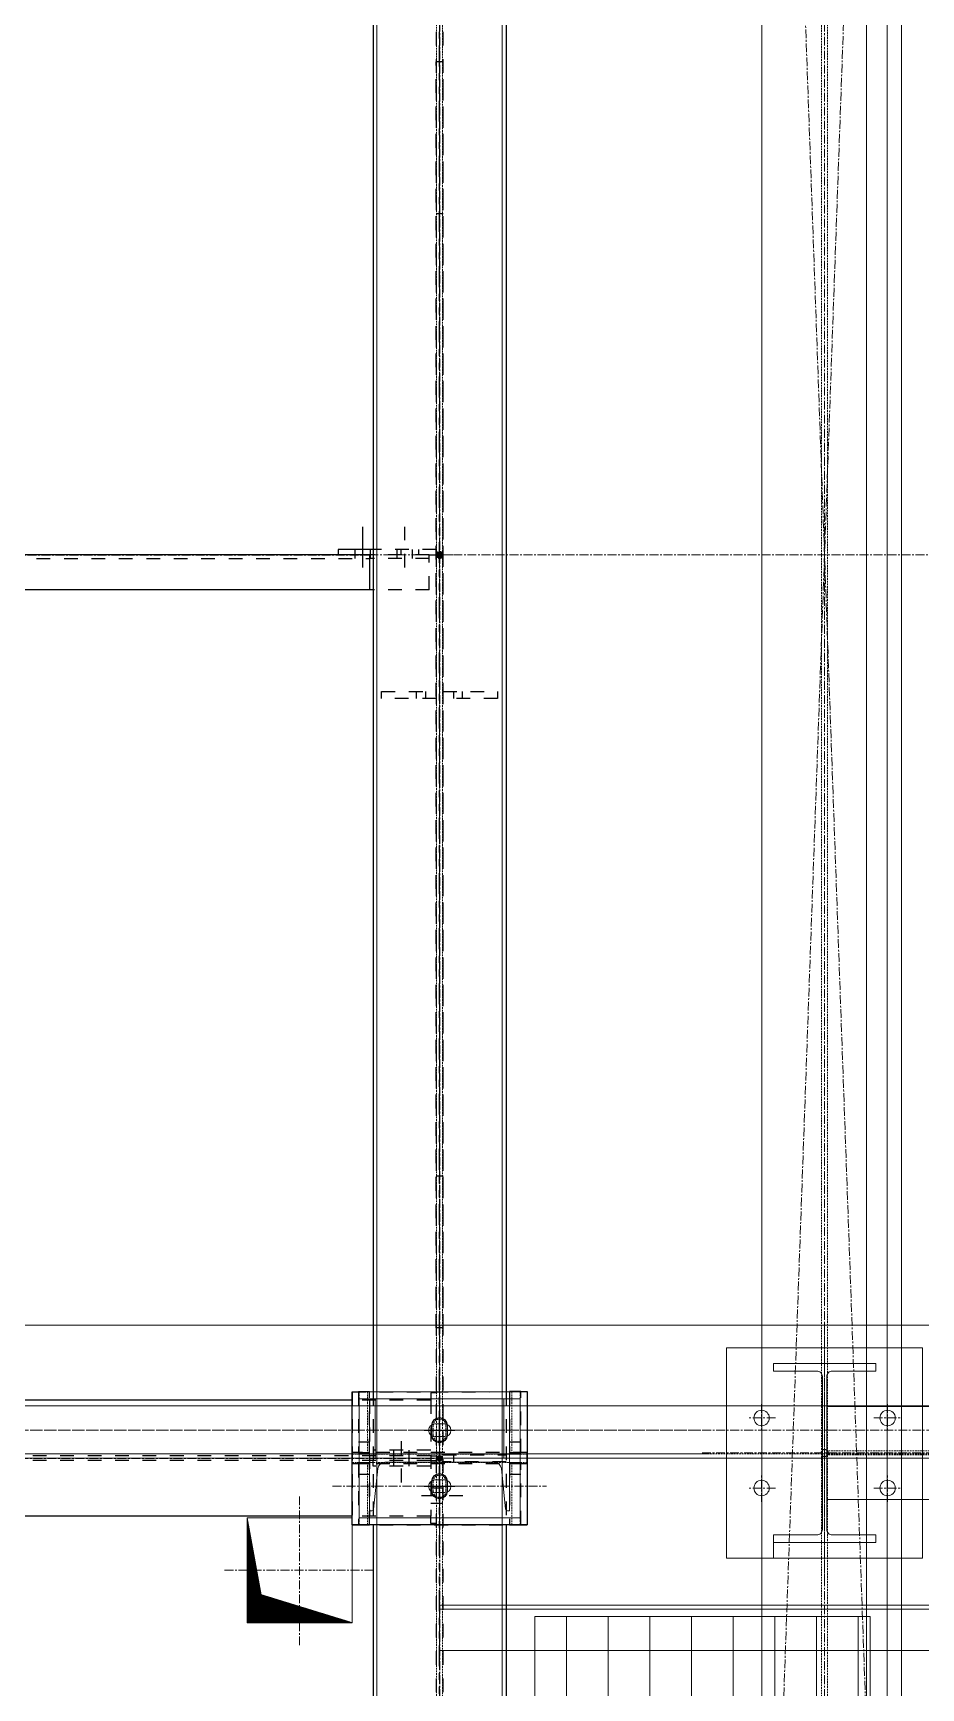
# Model space of a CAD drawing. Header units: inches. Extents: x 209270 to 234360, y -180214 to -150194.
# Drawn here: x 227931 to 229199, y -163182 to -160818 of the extents above; entities that cross this region are included whole.
import ezdxf

# ---------------------------------------------------------------- set-up
doc = ezdxf.new("R2010")
doc.units = ezdxf.units.IN
doc.header["$LTSCALE"] = 10
doc.header["$MEASUREMENT"] = 0
for name, pattern in [('CENTER', [2, 1.25, -0.25, 0.25, -0.25]), ('CENTER2', [1.125, 0.75, -0.125, 0.125, -0.125]), ('DXK_LINE_DOT2', [3.9198, 1.9599, -1.9599]), ('DXK_LINE_DOT5', [7.8785, 2.979, -0.9799, 0.9799, -0.9799, 0.9799, -0.9799]), ('HIDDEN', [0.375, 0.25, -0.125])]:
    doc.linetypes.add(name, pattern=pattern)
for name, color, linetype in [('_STR_0', 7, 'Continuous'), ('_STR_1', 7, 'Continuous'), ('_STR_2', 7, 'Continuous'), ('_STR_4', 7, 'Continuous')]:
    doc.layers.add(name, color=color, linetype=linetype)
for name, color, linetype, lineweight in [('All Bought', 110, 'Continuous', 9), ('Belt', 4, 'Continuous', 9), ('CEN', 1, 'CENTER', 9), ('CENETR LINE', 1, 'CENTER2', 9), ('CIVIL', 6, 'Continuous', 9), ('DIM', 42, 'Continuous', 13), ('DIM.', 42, 'Continuous', 13), ('HIDDEN', 3, 'HIDDEN', 9), ('MAIN OBJECT', 2, 'Continuous', 18), ('OBJECT', 2, 'Continuous', 18), ('Sheeting', 4, 'Continuous', 0), ('STR25', 30, 'Continuous', 5)]:
    doc.layers.add(name, color=color, linetype=linetype, lineweight=lineweight)

# ---------------------------------------------------------------- blocks, each defined once
blk = doc.blocks.new('A$Caba30c88')
at = {"layer": 'CEN'}
for p, q in [((0, 186.6), (0, -186.6)), ((-70.2, 50), (-109.8, 50)), ((-90, 69.8), (-90, 30.2)), ((70.2, 50), (109.8, 50)), ((90, 69.8), (90, 30.2)), ((175, 0), (-175, 0)), ((-90, -69.8), (-90, -30.2)), ((90, -69.8), (90, -30.2)), ((-70.2, -50), (-109.8, -50)), ((70.2, -50), (109.8, -50))]:
    blk.add_line(p, q, dxfattribs=at)
blk.add_circle((0, 0), 5, dxfattribs=at)
at = {"layer": 'OBJECT'}
blk.add_lwpolyline([(140, 150), (140, -150), (-140, -150), (-140, 150)], close=True, dxfattribs=at)
blk.add_lwpolyline([(3.2, 109.1), (3.2, -109.1, 0.414214), (11.2, -117.1), (73.2, -117.1), (73.2, -117.1), (73.2, -128), (-73.2, -128), (-73.2, -117.1), (-11.1, -117.1, 0.414214), (-3.1, -109.1), (-3.1, 109.1, 0.414214), (-11.1, 117.1), (-73.2, 117.1), (-73.2, 128), (73.2, 128), (73.2, 117.1), (11.2, 117.1, 0.414214)], format="xyb", close=True, dxfattribs=at)
for centre in [(-90, 50), (90, 50), (-90, -50), (90, -50)]:
    blk.add_circle(centre, 11, dxfattribs=at)
blk = doc.blocks.new('A$C9du6586tt')
at = {"layer": 'CEN'}
for p, q in [((89.4, 2500), (-89.4, -2500)), ((89.4, -2500), (-89.4, 2500))]:
    blk.add_line(p, q, dxfattribs=at)
blk.add_lwpolyline([(89.4, 2500), (89.4, -2500), (-89.4, -2500), (-89.4, 2500)], close=True, dxfattribs=at)
blk = doc.blocks.new('A$Cb40ec30b')
at = {"layer": 'CEN'}
for p, q in [((0, 15.8), (0, 64.2)), ((-26.3, 40), (26.3, 40)), ((0, -59), (0, -21)), ((-25.5, -40), (26.5, -40))]:
    blk.add_line(p, q, dxfattribs=at)
at = {"layer": 'HIDDEN'}
for points in [[(-103, 6), (-115, 6), (-115, 95), (-103, 95)], [(103, 6), (115, 6), (115, 95), (103, 95)], [(125, 6), (125, -6), (-125, -6), (-125, 6)], [(-103, -6), (-115, -6), (-115, -95), (-103, -95)], [(103, -6), (115, -6), (115, -95), (103, -95)]]:
    blk.add_lwpolyline(points, close=True, dxfattribs=at)
at = {"layer": 'HIDDEN', "elevation": 149686677196.4}
for points in [[(9, 47), (9, 33, -1), (-9, 33), (-9, 47, -1)], [(9, -33), (9, -47, -1), (-9, -47), (-9, -33, -1)]]:
    blk.add_lwpolyline(points, format="xyb", close=True, dxfattribs=at)
at = {"layer": 'STR25', "ltscale": 0.2}
blk.add_lwpolyline([(-125, 95), (125, 95), (125, -95), (-125, -95)], close=True, dxfattribs=at)
blk = doc.blocks.new('A$Cfd238a5e')
at = {"layer": 'CEN'}
for p, q in [((0, 118.3), (0, -118.3)), ((-152.8, 0), (152.8, 0)), ((-152.8, -40), (152.8, -40))]:
    blk.add_line(p, q, dxfattribs=at)
at = {"layer": 'MAIN OBJECT', "ltscale": 0.2, "elevation": 149686677196.4}
for points in [[(7.3, 31), (-6.7, 31, -1), (-6.7, 49), (7.3, 49, -1)], [(7.3, -31), (-6.7, -31, 1), (-6.7, -49), (7.3, -49, 1)]]:
    blk.add_lwpolyline(points, format="xyb", close=True, dxfattribs=at)
at = {"layer": 'OBJECT'}
for points in [[(-115, -85), (115, -85), (115, 85), (-115, 85)], [(-100, 85), (-92, 85), (-92, 0), (-100, 0)], [(100, 85), (92, 85), (92, 0), (100, 0)]]:
    blk.add_lwpolyline(points, close=True, dxfattribs=at)
blk.add_lwpolyline([(-94.4, -72.9, -0.383864), (-96.8, -75), (-100, -75), (-100, 0), (100, 0), (100, -75), (96.8, -75, -0.383864), (94.4, -72.9), (88.3, -14.7, 0.383864), (78.4, -5.7), (-78.4, -5.7, 0.383864), (-88.3, -14.7)], format="xyb", close=True, dxfattribs=at)
at = {"layer": 'DIM'}
blk.add_blockref('A$Cb40ec30b', (0, 0), dxfattribs=at)
blk = doc.blocks.new('A$C2698bf6b')
at = {"layer": 'CENETR LINE'}
for p, q in [((0, -1290), (0, 1290)), ((-22.1, 0), (22.1, 0))]:
    blk.add_line(p, q, dxfattribs=at)
blk.add_circle((0, 0), 5, dxfattribs=at)
at = {"layer": 'DIM'}
blk.add_blockref('A$Cfd238a5e', (0, -1290), dxfattribs=at)
blk = doc.blocks.new('A$Cdc69ee36')
h = blk.add_hatch()
h.set_pattern_fill('GRATE', color=256, scale=75, angle=90)
h.set_pattern_definition([(89.999995, (-345791.23, -616422.02), (-59.53125, 5.6e-06), []), (179.999995, (-345791.23, -616422.02), (-2e-05, -238.125), [])])
h.paths.add_polyline_path([(-479.1, -1), (0, -1), (0, 779), (-479.1, 779)])
blk.add_lwpolyline([(-479.1, -1), (0, -1), (0, 779), (-479.1, 779)], close=True)
blk = doc.blocks.new('A$CDFHGU765777')
at = {"layer": 'CIVIL'}
h = blk.add_hatch(dxfattribs=at)
h.set_pattern_fill('ANSI31', color=256, angle=-180)
h.set_pattern_definition([(225, (2176290.63079, -168399.84653), (0.088388347648, -0.088388347648), [])])
h.paths.add_polyline_path([(-75, -75), (-55, 35), (75, 75), (-75, 75)])
at = {"layer": 'CEN', "elevation": 0}
for points in [[(0, 107.1), (0, -107.1)], [(-107.1, 0), (107.1, 0)]]:
    blk.add_lwpolyline(points, dxfattribs=at)
at = {"layer": 'CIVIL'}
blk.add_lwpolyline([(-75, -75), (75, -75), (75, 75), (-75, 75)], close=True, dxfattribs=at)
blk.add_lwpolyline([(-75, -75), (-55, 35), (75, 75)], dxfattribs=at)
blk = doc.blocks.new('GridLine-116860372-116904 - 114867')
at = {"layer": '_STR_2', "color": 7, "linetype": 'DXK_LINE_DOT5'}
blk.add_line((228511.9, -165356.7), (228511.9, -153191), dxfattribs=at)
blk = doc.blocks.new('Part-116860372-115040 - 114867')
at = {"layer": '_STR_4', "linetype": 'Continuous'}
for points in [[(227511.9, -161567.7, -1), (227511.9, -161559.7, -1)], [(228511.9, -161567.7, -1), (228511.9, -161559.7, -1)]]:
    blk.add_hatch(color=4, dxfattribs=at).paths.add_polyline_path(points)
at = {"layer": '_STR_1', "color": 6, "linetype": 'DXK_LINE_DOT2'}
for p, q in [((227522.7, -161613.7), (227522.7, -161563.7)), ((227583.5, -161563.7), (227522.7, -161563.7)), ((227578.5, -161568.7), (227522.7, -161568.7)), ((227583.5, -161568.7), (228411.9, -161568.7)), ((228497.2, -161563.7), (228411.9, -161563.7)), ((228497.2, -161568.7), (228416.9, -161568.7)), ((228497.2, -161613.7), (228497.2, -161563.7)), ((227578.5, -161613.7), (227522.7, -161613.7)), ((228497.2, -161613.7), (228416.9, -161613.7))]:
    blk.add_line(p, q, dxfattribs=at)
at = {"layer": '_STR_2', "color": 2, "linetype": 'Continuous'}
for p, q in [((227578.5, -161568.7), (227583.5, -161568.7)), ((228411.9, -161563.7), (227583.5, -161563.7)), ((227583.5, -161563.7), (227583.5, -161613.7)), ((228411.9, -161563.7), (228411.9, -161613.7)), ((228416.9, -161568.7), (228411.9, -161568.7)), ((228416.9, -161613.7), (227578.5, -161613.7))]:
    blk.add_line(p, q, dxfattribs=at)
at = {"layer": '_STR_4', "color": 4, "linetype": 'CENTER'}
for p, q in [((227511.9, -161563.7), (227522.7, -161563.7)), ((227583.5, -161563.7), (228411.9, -161563.7)), ((228497.2, -161563.7), (228511.9, -161563.7))]:
    blk.add_line(p, q, dxfattribs=at)
at = {"layer": '_STR_4', "color": 4, "linetype": 'Continuous'}
for centre in [(227511.9, -161563.7), (228511.9, -161563.7)]:
    blk.add_circle(centre, 4, dxfattribs=at)
blk = doc.blocks.new('Part-116860372-114997 - 114867')
at = {"layer": '_STR_4', "linetype": 'Continuous'}
for points in [[(225511.9, -162857.7, -1), (225511.9, -162849.7, -1)], [(228511.9, -162857.7, -1), (228511.9, -162849.7, -1)]]:
    blk.add_hatch(color=4, dxfattribs=at).paths.add_polyline_path(points)
at = {"layer": '_STR_1', "color": 6, "linetype": 'DXK_LINE_DOT2'}
for p, q in [((225524.9, -162770.8), (225524.9, -162936.5)), ((225636.9, -162770.8), (225524.9, -162770.8)), ((226039.8, -162770.8), (225789.8, -162770.8)), ((227539.8, -162770.8), (227289.8, -162770.8)), ((228499.2, -162770.8), (228386.8, -162770.8)), ((228411.9, -162770.8), (228411.9, -162936.5)), ((228499.2, -162770.8), (228499.2, -162936.5)), ((225636.9, -162850.3), (225524.9, -162850.3)), ((228499.2, -162850.3), (225641.9, -162850.3)), ((225636.9, -162857), (225524.9, -162857)), ((228499.2, -162857), (225641.9, -162857)), ((225524.9, -162936.5), (225636.9, -162936.5)), ((226039.8, -162936.5), (225789.8, -162936.5)), ((227539.8, -162936.5), (227289.8, -162936.5)), ((228499.2, -162936.5), (228386.8, -162936.5))]:
    blk.add_line(p, q, dxfattribs=at)
at = {"layer": '_STR_2', "color": 2, "linetype": 'Continuous'}
for p, q in [((225789.8, -162770.8), (225636.9, -162770.8)), ((225641.9, -162770.8), (225641.9, -162936.5)), ((227289.8, -162770.8), (226039.8, -162770.8)), ((228386.8, -162770.8), (227539.8, -162770.8)), ((225641.9, -162850.3), (225636.9, -162850.3)), ((225641.9, -162857), (225636.9, -162857)), ((225641.9, -162936.5), (225636.9, -162936.5)), ((225789.8, -162936.5), (225641.9, -162936.5)), ((227289.8, -162936.5), (226039.8, -162936.5)), ((228386.8, -162936.5), (227539.8, -162936.5))]:
    blk.add_line(p, q, dxfattribs=at)
at = {"layer": '_STR_4', "color": 4, "linetype": 'CENTER'}
blk.add_line((225511.9, -162853.7), (228511.9, -162853.7), dxfattribs=at)
at = {"layer": '_STR_4', "color": 4, "linetype": 'Continuous'}
for centre in [(225511.9, -162853.7), (228511.9, -162853.7)]:
    blk.add_circle(centre, 4, dxfattribs=at)
blk = doc.blocks.new('Part-116860372-115005 - 114867')
at = {"layer": '_STR_1', "color": 6, "linetype": 'DXK_LINE_DOT2'}
for p, q in [((228507.2, -158543), (228507.2, -164957.7)), ((228516.6, -158543), (228516.6, -164957.7)), ((228416.9, -162758.7), (228416.9, -162948.7)), ((228606.9, -162758.6), (228606.9, -162948.6))]:
    blk.add_line(p, q, dxfattribs=at)
at = {"layer": '_STR_2', "color": 2, "linetype": 'Continuous'}
for p, q in [((228416.9, -160368.7), (228416.9, -162758.7)), ((228606.9, -160368.6), (228606.9, -162758.6)), ((228416.9, -162948.7), (228416.9, -164453.7)), ((228606.9, -162948.6), (228606.9, -164957.7))]:
    blk.add_line(p, q, dxfattribs=at)
at = {"layer": '_STR_4', "color": 4, "linetype": 'CENTER'}
blk.add_line((228511.9, -158263.7), (228511.9, -165263.7), dxfattribs=at)
blk = doc.blocks.new('Part-116860372-115418 - 114867')
at = {"layer": '_STR_1', "color": 6, "linetype": 'DXK_LINE_DOT2'}
for p, q in [((228417.2, -162865), (228417.2, -162857)), ((228499.2, -162865), (228417.2, -162865)), ((228499.2, -162857), (228507.2, -162857)), ((228499.2, -162947), (228499.2, -162936.5)), ((228507.2, -162947), (228499.2, -162947))]:
    blk.add_line(p, q, dxfattribs=at)
blk = doc.blocks.new('Part-116860372-115820 - 114867')
at = {"layer": '_STR_1', "color": 6, "linetype": 'DXK_LINE_DOT2'}
for p, q in [((228507.2, -161555.7), (228416.9, -161555.7)), ((228457.2, -161563.7), (228457.2, -161555.7)), ((228482.2, -161563.7), (228482.2, -161555.7)), ((228507.2, -161555.7), (228507.2, -161563.7))]:
    blk.add_line(p, q, dxfattribs=at)
at = {"layer": '_STR_2', "color": 2, "linetype": 'Continuous'}
for p, q in [((228416.9, -161555.7), (228367.2, -161555.7)), ((228367.2, -161555.7), (228367.2, -161563.7)), ((228416.9, -161563.7), (228411.9, -161563.7))]:
    blk.add_line(p, q, dxfattribs=at)
blk = doc.blocks.new('Bolt-116860372-115420 - 114867')
at = {"layer": '_STR_1', "color": 1, "linetype": 'DXK_LINE_DOT2'}
for p, q in [((228446.2, -162842.3), (228446.2, -162850.3)), ((228446.2, -162850.3), (228446.2, -162857)), ((228457.2, -162829.3), (228457.2, -162897.3)), ((228468.2, -162842.3), (228468.2, -162850.3)), ((228468.2, -162850.3), (228468.2, -162857)), ((228446.2, -162857), (228446.2, -162865)), ((228468.2, -162857), (228468.2, -162865))]:
    blk.add_line(p, q, dxfattribs=at)
blk = doc.blocks.new('Part-116860372-116657 - 114867')
at = {"layer": '_STR_1', "color": 6, "linetype": 'DXK_LINE_DOT2'}
for p, q in [((228395.9, -162758.7), (228395.9, -162845.7)), ((228411.9, -162758.7), (228395.9, -162758.7)), ((228411.9, -162845.7), (228411.9, -162758.7)), ((228411.9, -162830.7), (228395.9, -162830.7)), ((228395.9, -162845.7), (228411.9, -162845.7))]:
    blk.add_line(p, q, dxfattribs=at)
blk = doc.blocks.new('Part-116860372-116655 - 114867')
at = {"layer": '_STR_1', "color": 6, "linetype": 'DXK_LINE_DOT2'}
for p, q in [((228636.8, -162845.6), (228386.8, -162845.7)), ((228386.8, -162861.7), (228386.8, -162845.7)), ((228636.8, -162861.6), (228636.8, -162845.6)), ((228636.8, -162861.6), (228386.8, -162861.7))]:
    blk.add_line(p, q, dxfattribs=at)
blk = doc.blocks.new('Part-116860372-115419 - 114867')
at = {"layer": '_STR_1', "color": 6, "linetype": 'DXK_LINE_DOT2'}
for p, q in [((228507.2, -162760.3), (228499.2, -162760.3)), ((228499.2, -162760.3), (228499.2, -162770.8)), ((228499.2, -162842.3), (228417.2, -162842.3)), ((228417.2, -162842.3), (228417.2, -162850.3)), ((228499.2, -162850.3), (228507.2, -162850.3))]:
    blk.add_line(p, q, dxfattribs=at)
blk = doc.blocks.new('Bolt-116860372-115421 - 114867')
at = {"layer": '_STR_1', "color": 1, "linetype": 'DXK_LINE_DOT2'}
for p, q in [((228499.2, -162896), (228507.2, -162896)), ((228507.2, -162896), (228516.6, -162896)), ((228486.2, -162907), (228549.2, -162907)), ((228499.2, -162918), (228507.2, -162918)), ((228507.2, -162918), (228516.6, -162918))]:
    blk.add_line(p, q, dxfattribs=at)
blk = doc.blocks.new('Part-116860372-116656 - 114867')
at = {"layer": '_STR_2', "color": 2, "linetype": 'Continuous'}
for p, q in [((228386.8, -162758.7), (228636.8, -162758.6)), ((228386.8, -162948.7), (228386.8, -162758.7)), ((228636.8, -162758.6), (228636.8, -162948.6)), ((228636.8, -162948.6), (228386.8, -162948.7))]:
    blk.add_line(p, q, dxfattribs=at)
blk = doc.blocks.new('Part-116860372-116660 - 114867')
at = {"layer": '_STR_1', "color": 6, "linetype": 'DXK_LINE_DOT2'}
for p, q in [((228611.9, -162758.6), (228611.9, -162845.6)), ((228627.9, -162758.6), (228611.9, -162758.6)), ((228627.9, -162845.6), (228627.9, -162758.6)), ((228627.9, -162830.6), (228611.9, -162830.6)), ((228611.9, -162845.6), (228627.9, -162845.6))]:
    blk.add_line(p, q, dxfattribs=at)
blk = doc.blocks.new('Bolt-116860372-115821 - 114867')
at = {"layer": '_STR_1', "color": 1, "linetype": 'DXK_LINE_DOT2'}
for p, q in [((228462.2, -161581.7), (228462.2, -161523.7)), ((228451.2, -161563.7), (228451.2, -161555.7)), ((228451.2, -161568.7), (228451.2, -161563.7)), ((228473.2, -161563.7), (228473.2, -161555.7)), ((228473.2, -161568.7), (228473.2, -161563.7))]:
    blk.add_line(p, q, dxfattribs=at)
at = {"layer": '_STR_2', "color": 1, "linetype": 'Continuous'}
for p, q in [((228402.2, -161581.7), (228402.2, -161523.7)), ((228391.2, -161563.7), (228391.2, -161555.7)), ((228391.2, -161568.7), (228391.2, -161563.7)), ((228413.2, -161563.7), (228413.2, -161555.7)), ((228413.2, -161568.7), (228413.2, -161563.7))]:
    blk.add_line(p, q, dxfattribs=at)
blk = doc.blocks.new('Part-116860372-156481 - 114867')
at = {"layer": '_STR_1', "color": 6, "linetype": 'DXK_LINE_DOT2'}
for p, q in [((228429, -161768.6), (228429, -161758.6)), ((228429, -161758.6), (228506.9, -161758.6)), ((228479, -161768.6), (228479, -161758.6)), ((228491.9, -161758.6), (228491.9, -161768.6)), ((228506.9, -161768.6), (228429, -161768.6))]:
    blk.add_line(p, q, dxfattribs=at)
blk = doc.blocks.new('Part-116860372-116658 - 114867')
at = {"layer": '_STR_1', "color": 6, "linetype": 'DXK_LINE_DOT2'}
for p, q in [((228386.8, -162758.7), (228636.8, -162758.6)), ((228386.8, -162758.7), (228386.8, -162948.7)), ((228636.8, -162758.6), (228636.8, -162948.6)), ((228386.8, -162948.7), (228636.8, -162948.6))]:
    blk.add_line(p, q, dxfattribs=at)
blk = doc.blocks.new('Part-116860372-116659 - 114867')
at = {"layer": '_STR_1', "color": 6, "linetype": 'DXK_LINE_DOT2'}
for p, q in [((228411.9, -162861.7), (228395.9, -162861.7)), ((228395.9, -162861.7), (228395.9, -162948.7)), ((228411.9, -162948.7), (228411.9, -162861.7)), ((228411.9, -162876.7), (228395.9, -162876.7)), ((228395.9, -162948.7), (228411.9, -162948.7))]:
    blk.add_line(p, q, dxfattribs=at)
blk = doc.blocks.new('Part-116860372-116661 - 114867')
at = {"layer": '_STR_1', "color": 6, "linetype": 'DXK_LINE_DOT2'}
for p, q in [((228627.9, -162861.7), (228611.9, -162861.7)), ((228611.9, -162861.7), (228611.9, -162948.6)), ((228627.9, -162948.6), (228627.9, -162861.7)), ((228627.9, -162876.7), (228611.9, -162876.7)), ((228611.9, -162948.6), (228627.9, -162948.6))]:
    blk.add_line(p, q, dxfattribs=at)
blk = doc.blocks.new('Bolt-116860372-116662 - 114867')
at = {"layer": '_STR_2', "color": 1, "linetype": 'Continuous'}
for p, q in [((228500.8, -162806.7), (228501.7, -162802.5)), ((228501.7, -162802.5), (228504.1, -162798.9)), ((228504.1, -162798.9), (228507.6, -162796.5)), ((228507.6, -162796.5), (228511.8, -162795.7)), ((228511.8, -162835.7), (228511.8, -162791.7)), ((228511.8, -162795.7), (228511.8, -162795.7)), ((228511.8, -162795.7), (228516, -162796.5)), ((228516, -162796.5), (228519.6, -162798.9)), ((228519.6, -162798.9), (228522, -162802.5)), ((228522, -162802.5), (228522.8, -162806.7)), ((228489.8, -162813.7), (228533.8, -162813.7)), ((228500.8, -162820.7), (228500.8, -162806.7)), ((228501.7, -162824.9), (228500.8, -162820.7)), ((228504, -162828.4), (228501.7, -162824.9)), ((228522, -162824.9), (228519.6, -162828.4)), ((228522.8, -162820.7), (228522, -162824.9)), ((228522.8, -162806.7), (228522.8, -162820.7)), ((228507.6, -162830.8), (228504, -162828.4)), ((228511.8, -162831.7), (228507.6, -162830.8)), ((228516, -162830.8), (228511.8, -162831.7)), ((228511.8, -162831.7), (228511.8, -162831.7)), ((228519.6, -162828.4), (228516, -162830.8)), ((228511.8, -162915.7), (228511.8, -162871.7)), ((228489.8, -162893.7), (228533.8, -162893.7)), ((228500.8, -162886.7), (228501.7, -162882.5)), ((228500.8, -162900.7), (228500.8, -162886.7)), ((228501.7, -162882.5), (228504, -162878.9)), ((228504, -162878.9), (228507.6, -162876.5)), ((228507.6, -162876.5), (228511.8, -162875.7)), ((228511.8, -162875.7), (228511.8, -162875.7)), ((228511.8, -162875.7), (228516, -162876.5)), ((228516, -162876.5), (228519.6, -162878.9)), ((228519.6, -162878.9), (228522, -162882.5)), ((228522, -162882.5), (228522.8, -162886.7)), ((228522.8, -162886.7), (228522.8, -162900.7)), ((228501.7, -162904.9), (228500.8, -162900.7)), ((228504, -162908.4), (228501.7, -162904.9)), ((228507.6, -162910.8), (228504, -162908.4)), ((228511.8, -162911.7), (228507.6, -162910.8)), ((228516, -162910.8), (228511.8, -162911.7)), ((228511.8, -162911.7), (228511.8, -162911.7)), ((228519.6, -162908.4), (228516, -162910.8)), ((228522, -162904.9), (228519.6, -162908.4)), ((228522.8, -162900.7), (228522, -162904.9))]:
    blk.add_line(p, q, dxfattribs=at)
blk = doc.blocks.new('Part-116860372-156480 - 114867')
at = {"layer": '_STR_1', "color": 6, "linetype": 'DXK_LINE_DOT2'}
for p, q in [((228516.9, -160859.6), (228506.9, -160859.6)), ((228506.9, -162667.6), (228506.9, -160859.6)), ((228516.9, -162667.6), (228516.9, -160859.6)), ((228516.9, -161076.5), (228506.9, -161076.5)), ((228506.9, -162450.5), (228516.9, -162450.5)), ((228516.9, -162667.6), (228506.9, -162667.6))]:
    blk.add_line(p, q, dxfattribs=at)
blk = doc.blocks.new('Part-116860372-150363 - 114867')
at = {"layer": '_STR_1', "color": 6, "linetype": 'DXK_LINE_DOT2'}
for p, q in [((228516.6, -162848.7), (228606.9, -162848.7)), ((228531.6, -162848.7), (228531.6, -162858.7)), ((228606.9, -162858.7), (228516.6, -162858.7))]:
    blk.add_line(p, q, dxfattribs=at)
blk = doc.blocks.new('Part-116860372-156482 - 114867')
at = {"layer": '_STR_1', "color": 6, "linetype": 'DXK_LINE_DOT2'}
for p, q in [((228516.9, -161758.6), (228594.7, -161758.6)), ((228531.9, -161758.6), (228531.9, -161768.6)), ((228544.7, -161768.6), (228544.7, -161758.6)), ((228594.7, -161758.6), (228594.7, -161768.6)), ((228594.7, -161768.6), (228516.9, -161768.6))]:
    blk.add_line(p, q, dxfattribs=at)

msp = doc.modelspace()

# ---------------------------------------------------------------- linework, layer by layer
at = {"layer": 'Belt'}
msp.add_line((232519.4, -162663.7, 0), (219599.9, -162663.7, 0), dxfattribs=at)
at = {"layer": 'CEN'}
for p, q in [((229061.8, -155263.7), (229061.8, -165259.3)), ((220011.9, -161563.7), (232509.3, -161563.7)), ((220972.4, -162813.7), (228896, -162813.7)), ((232519.7, -162813.7), (221148.1, -162813.7)), ((228886.8, -162846.2), (232519.8, -162846.2)), ((228886.8, -162846.2), (232519.8, -162846.2)), ((232519.8, -162846.2), (229065, -162846.2))]:
    msp.add_line(p, q, dxfattribs=at)
at = {"layer": 'CEN', "elevation": 0.8}
msp.add_lwpolyline([(217011.9, -155263.7), (228511.9, -155263.7), (228511.9, -165263.7), (217011.9, -165263.7)], close=True, dxfattribs=at)
at = {"layer": 'DIM'}
msp.add_line((228988.7, -162974.2, 8676235979.2), (228988.7, -162996.2, 8676235979.2), dxfattribs=at)
at = {"layer": 'HIDDEN'}
for p, q in [((220972.4, -162847.6, 8793052905.5), (228896, -162847.6, 8793052905.5)), ((232519.8, -162847.6, 7050750846.7), (221148.1, -162847.6, 7050750846.7)), ((232519.8, -162843.3, 8564264015.9), (229065, -162843.3, 8676235979.2)), ((232519.8, -162849, 8564263700.2), (229065, -162849, 8676235979.2))]:
    msp.add_line(p, q, dxfattribs=at)
msp.add_lwpolyline([(228507.5, -165259.3), (228507.5, -155268.1), (228516.3, -155268.1), (228516.3, -165259.3)], close=True, dxfattribs=at)
at = {"layer": 'HIDDEN', "elevation": 0}
msp.add_lwpolyline([(229066.2, -165259.3), (229066.2, -155268.1), (229057.4, -155268.1), (229057.4, -165259.3)], dxfattribs=at)
at = {"layer": 'MAIN OBJECT'}
for p, q in [((220972.4, -162778.7), (228896, -162778.7)), ((232519.6, -162778.7), (221148.1, -162778.7)), ((232519.6, -162779.6), (229065, -162779.6)), ((220972.4, -162853.7), (228896, -162853.7)), ((232519.8, -162853.7), (221148.1, -162853.7)), ((232519.9, -162912.8), (229065, -162912.8)), ((232520.1, -163063.7), (228511.9, -163063.7, 0.8)), ((228511.9, -163063.7, 0.8), (228511.9, -163128.2, 0.8)), ((232520.1, -163069.2), (228511.9, -163069.2, 0.8)), ((232520.2, -163128.2), (228511.9, -163128.2, 0.8))]:
    msp.add_line(p, q, dxfattribs=at)
msp.add_lwpolyline([(228422.5, -165259.3), (228422.5, -155268.1), (228601.3, -155268.1), (228601.3, -165259.3)], close=True, dxfattribs=at)
at = {"layer": 'MAIN OBJECT', "elevation": 0}
msp.add_lwpolyline([(229151.2, -165259.3), (229151.2, -155268.1), (228972.4, -155268.1), (228972.4, -165259.3)], dxfattribs=at)
at = {"layer": 'Sheeting'}
for points in [[(216351.9, -154713.7), (229171.9, -154713.7), (229171.9, -165813.7), (216351.9, -165813.7)], [(216401.9, -154763.7), (229121.9, -154763.7), (229121.9, -165763.7), (216401.9, -165763.7)]]:
    msp.add_lwpolyline(points, close=True, dxfattribs=at)

# ---------------------------------------------------------------- block references
at = {"layer": '_STR_0', "zscale": 0.8}
for name in ['GridLine-116860372-116904 - 114867', 'Part-116860372-115005 - 114867', 'Part-116860372-156480 - 114867', 'Bolt-116860372-115821 - 114867', 'Part-116860372-115040 - 114867', 'Part-116860372-115820 - 114867', 'Part-116860372-156481 - 114867', 'Part-116860372-156482 - 114867', 'Part-116860372-114997 - 114867', 'Part-116860372-116656 - 114867', 'Part-116860372-116658 - 114867', 'Part-116860372-116657 - 114867', 'Part-116860372-115419 - 114867', 'Part-116860372-116660 - 114867', 'Bolt-116860372-116662 - 114867', 'Part-116860372-116655 - 114867', 'Bolt-116860372-115420 - 114867', 'Part-116860372-150363 - 114867', 'Part-116860372-116659 - 114867', 'Part-116860372-115418 - 114867', 'Part-116860372-116661 - 114867', 'Bolt-116860372-115421 - 114867']:
    msp.add_blockref(name, (0, 0), dxfattribs=at)
at = {"layer": 'All Bought', "xscale": -1}
msp.add_blockref('A$Cdc69ee36', (228647.8, -163858.6, 293016688.1), dxfattribs=at)
at = {"layer": 'DIM'}
msp.add_blockref('A$C2698bf6b', (228511.9, -161563.7, 0.8), dxfattribs=at)
at = {"layer": 'DIM', "rotation": 180}
msp.add_blockref('A$Caba30c88', (229061.9, -162846.2, 8676235979.2), dxfattribs=at)
at = {"layer": 'DIM', "xscale": -1, "rotation": 180}
msp.add_blockref('A$CDFHGU765777', (228311.9, -163013.7, 0.8), dxfattribs=at)
at = {"layer": 'DIM.'}
msp.add_blockref('A$C9du6586tt', (229061.8, -161563.7), dxfattribs=at)

doc.saveas('drawing.dxf')
